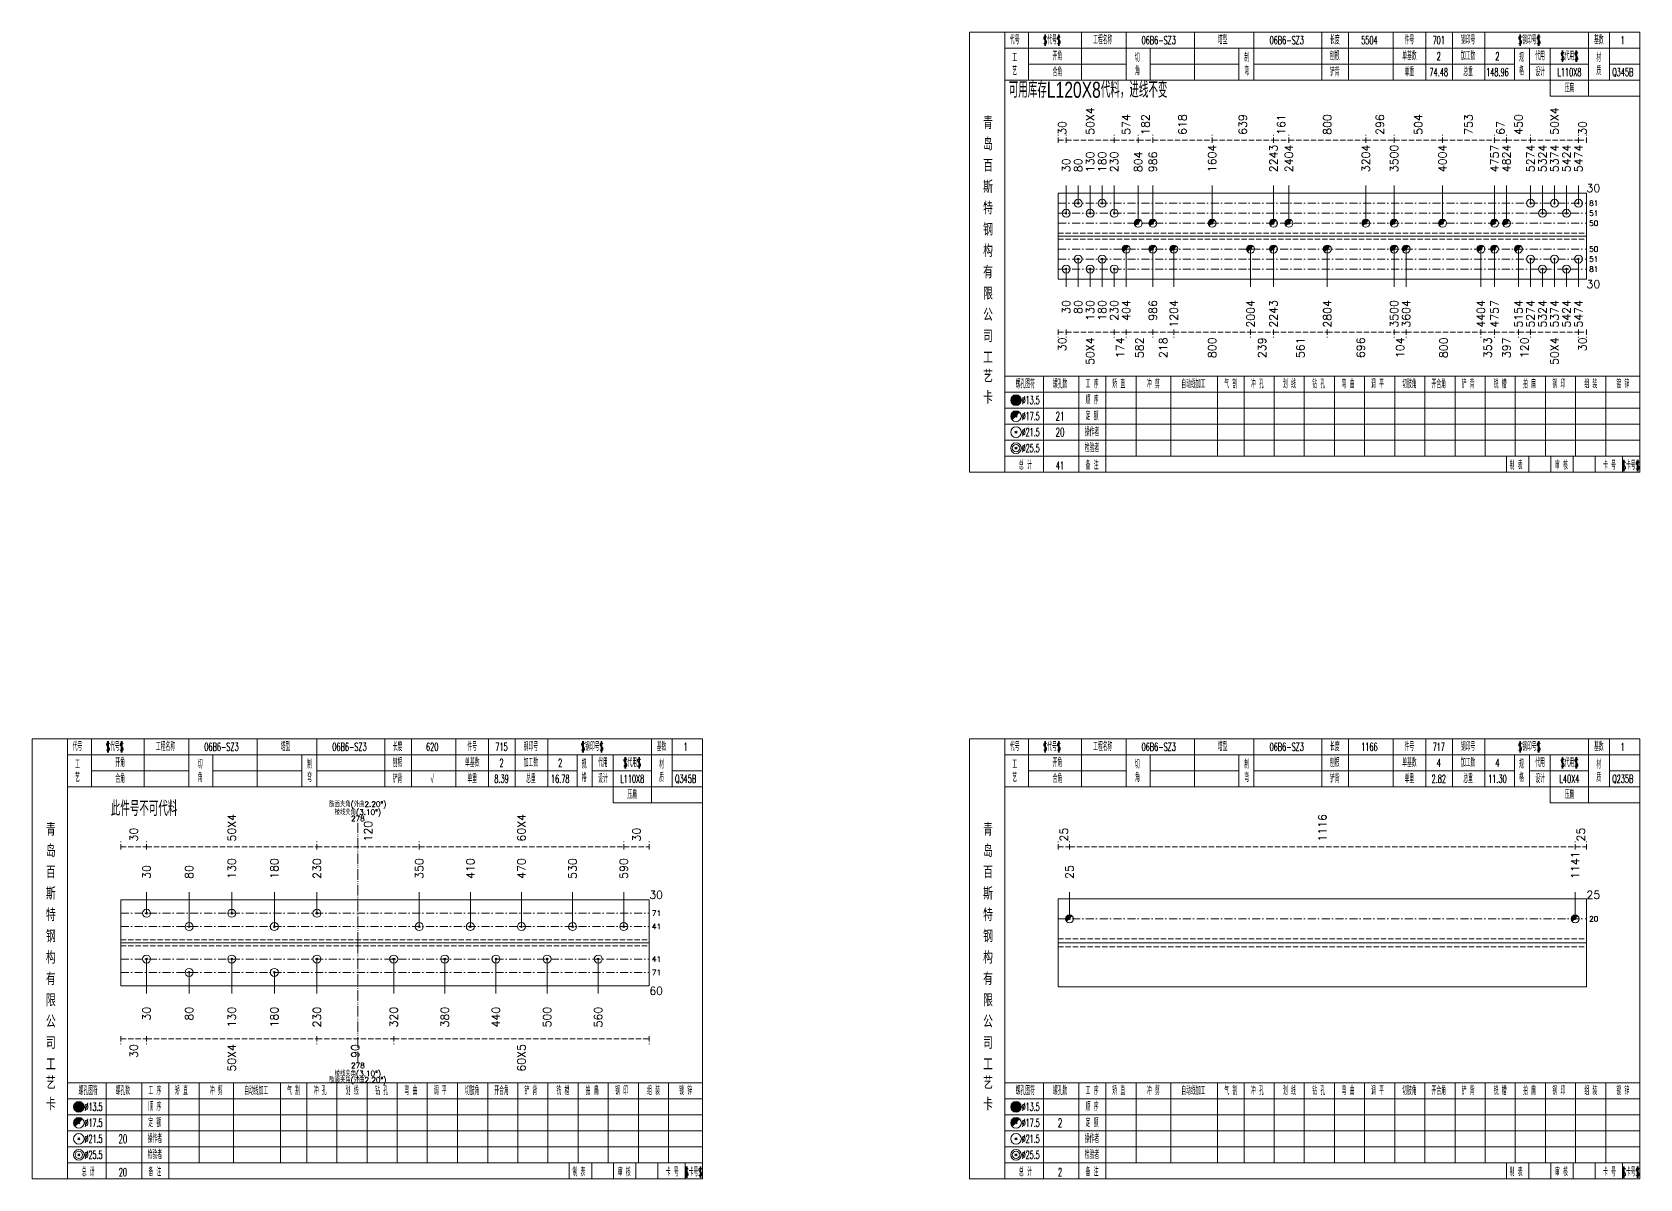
# Model space of a CAD drawing. Extents: x -533 to 8774, y 0 to 7979.
# Drawn here: x 0 to 603, y 2689 to 3119 of the extents above; entities that cross this region are included whole.
import ezdxf
from ezdxf.enums import TextEntityAlignment as Align

# ---------------------------------------------------------------- set-up
doc = ezdxf.new("R2010")
doc.units = 0
doc.header["$MEASUREMENT"] = 0
for name, pattern in [('一点画线', [5.2, 3, -1, 0.2, -1]), ('制弯线', [5.9, 4, -0.5, 0.2, -0.5, 0.2, -0.5]), ('虚线', [2.75, 2, -0.75])]:
    doc.linetypes.add(name, pattern=pattern)
doc.layers.get('0').update_dxf_attribs({"linetype": 'CONTINUOUS', "lineweight": 25})
for name, color, linetype, lineweight in [('1', 7, 'CONTINUOUS', 25), ('4', 7, 'CONTINUOUS', 25), ('5', 7, 'CONTINUOUS', 25)]:
    doc.layers.add(name, color=color, linetype=linetype, lineweight=lineweight)
doc.styles.get("Standard").update_dxf_attribs({"font": 'simplex.shx', "width": 0.7, "height": 3, "bigfont": 'gbhzfs.shx'})

# ---------------------------------------------------------------- blocks, each defined once
blk = doc.blocks.new('孔21.5')
at = {"layer": '5', "color": 7, "linetype": 'Continuous', "lineweight": 13}
for p, q in [((-0.2, -0.2), (0.2, 0.2)), ((0.2, -0.2), (-0.2, 0.2))]:
    blk.add_line(p, q, dxfattribs=at)
blk.add_circle((0, 0), 1, dxfattribs=at)
blk = doc.blocks.new('孔17.5')
at = {"layer": '5', "color": 7, "linetype": 'Continuous', "lineweight": 0}
for p, q in [((-0.2, -0.2), (0.2, 0.2)), ((-0.2, 0.2), (0.2, -0.2))]:
    blk.add_line(p, q, dxfattribs=at)
at = {"layer": '5', "color": 7, "linetype": 'Continuous', "lineweight": 13}
blk.add_circle((0, 0), 1, dxfattribs=at)
for radius in [0.9, 0.8, 0.7, 0.6, 0.5, 0.4, 0.3, 0.2, 0.1]:
    blk.add_arc((0, 0), radius, 45, 225, dxfattribs=at)

msp = doc.modelspace()

# ---------------------------------------------------------------- linework, layer by layer
at = {"color": 8, "linetype": '虚线', "lineweight": 9}
for p, q in [((384.7, 3077.56), (384.7, 3080.56)), ((387.7, 3077.56), (387.7, 3080.56)), ((387.7, 3077.56), (387.7, 3080.56)), ((405.7, 3077.56), (405.7, 3080.56)), ((405.7, 3077.56), (405.7, 3080.56)), ((414.7, 3077.56), (414.7, 3080.56)), ((414.7, 3077.56), (414.7, 3080.56)), ((420.19, 3077.56), (420.19, 3080.56)), ((420.19, 3077.56), (420.19, 3080.56)), ((442.43, 3077.56), (442.43, 3080.56)), ((442.43, 3077.56), (442.43, 3080.56)), ((465.43, 3077.56), (465.43, 3080.56)), ((465.43, 3077.56), (465.43, 3080.56)), ((471.22, 3077.56), (471.22, 3080.56)), ((471.22, 3077.56), (471.22, 3080.56)), ((500.02, 3077.56), (500.02, 3080.56)), ((500.02, 3077.56), (500.02, 3080.56)), ((510.67, 3077.56), (510.67, 3080.56)), ((510.67, 3077.56), (510.67, 3080.56)), ((528.81, 3077.56), (528.81, 3080.56)), ((528.81, 3077.56), (528.81, 3080.56)), ((548.3, 3077.56), (548.3, 3080.56)), ((548.3, 3077.56), (548.3, 3080.56)), ((552.8, 3077.56), (552.8, 3080.56)), ((552.8, 3077.56), (552.8, 3080.56)), ((561.8, 3077.56), (561.8, 3080.56)), ((561.8, 3077.56), (561.8, 3080.56)), ((579.8, 3077.56), (579.8, 3080.56)), ((579.8, 3077.56), (579.8, 3080.56)), ((582.8, 3077.56), (582.8, 3080.56)), ((384.7, 3078.56), (387.7, 3078.56)), ((387.7, 3078.56), (405.7, 3078.56)), ((405.7, 3078.56), (414.7, 3078.56)), ((414.7, 3078.56), (420.19, 3078.56)), ((420.19, 3078.56), (442.43, 3078.56)), ((442.43, 3078.56), (465.43, 3078.56)), ((465.43, 3078.56), (471.22, 3078.56)), ((471.22, 3078.56), (500.02, 3078.56)), ((500.02, 3078.56), (510.67, 3078.56)), ((510.67, 3078.56), (528.81, 3078.56)), ((528.81, 3078.56), (548.3, 3078.56)), ((548.3, 3078.56), (552.8, 3078.56)), ((552.8, 3078.56), (561.8, 3078.56)), ((561.8, 3078.56), (579.8, 3078.56)), ((579.8, 3078.56), (582.8, 3078.56)), ((384.7, 3007.56), (384.7, 3004.56)), ((384.7, 3006.56), (387.7, 3006.56)), ((387.7, 3007.56), (387.7, 3004.56)), ((387.7, 3007.56), (387.7, 3004.56)), ((387.7, 3006.56), (405.7, 3006.56)), ((405.7, 3007.56), (405.7, 3004.56)), ((405.7, 3007.56), (405.7, 3004.56)), ((405.7, 3006.56), (410.2, 3006.56)), ((410.2, 3007.56), (410.2, 3004.56)), ((410.2, 3007.56), (410.2, 3004.56)), ((410.2, 3006.56), (420.19, 3006.56)), ((420.19, 3007.56), (420.19, 3004.56)), ((420.19, 3007.56), (420.19, 3004.56)), ((420.19, 3006.56), (428.03, 3006.56)), ((428.03, 3007.56), (428.03, 3004.56)), ((428.03, 3007.56), (428.03, 3004.56)), ((428.03, 3006.56), (456.83, 3006.56)), ((456.83, 3007.56), (456.83, 3004.56)), ((456.83, 3007.56), (456.83, 3004.56)), ((456.83, 3006.56), (465.43, 3006.56)), ((465.43, 3007.56), (465.43, 3004.56)), ((465.43, 3007.56), (465.43, 3004.56)), ((465.43, 3006.56), (485.62, 3006.56)), ((485.62, 3007.56), (485.62, 3004.56)), ((485.62, 3007.56), (485.62, 3004.56)), ((485.62, 3006.56), (510.67, 3006.56)), ((510.67, 3007.56), (510.67, 3004.56)), ((510.67, 3007.56), (510.67, 3004.56)), ((510.67, 3006.56), (515.17, 3006.56)), ((515.17, 3007.56), (515.17, 3004.56)), ((515.17, 3007.56), (515.17, 3004.56)), ((515.17, 3006.56), (543.21, 3006.56)), ((543.21, 3007.56), (543.21, 3004.56)), ((543.21, 3007.56), (543.21, 3004.56)), ((543.21, 3006.56), (548.3, 3006.56)), ((548.3, 3007.56), (548.3, 3004.56)), ((548.3, 3007.56), (548.3, 3004.56)), ((548.3, 3006.56), (557.3, 3006.56)), ((557.3, 3007.56), (557.3, 3004.56)), ((557.3, 3007.56), (557.3, 3004.56)), ((557.3, 3006.56), (561.8, 3006.56)), ((561.8, 3007.56), (561.8, 3004.56)), ((561.8, 3007.56), (561.8, 3004.56)), ((561.8, 3006.56), (579.8, 3006.56)), ((579.8, 3007.56), (579.8, 3004.56)), ((579.8, 3007.56), (579.8, 3004.56)), ((579.8, 3006.56), (582.8, 3006.56)), ((582.8, 3007.56), (582.8, 3004.56)), ((33.3, 2812.56), (33.3, 2815.56)), ((42.89, 2812.56), (42.89, 2815.56)), ((42.89, 2812.56), (42.89, 2815.56)), ((106.79, 2812.56), (106.79, 2815.56)), ((106.79, 2812.56), (106.79, 2815.56)), ((145.13, 2812.56), (145.13, 2815.56)), ((145.13, 2812.56), (145.13, 2815.56)), ((221.81, 2812.56), (221.81, 2815.56)), ((221.81, 2812.56), (221.81, 2815.56)), ((231.4, 2812.56), (231.4, 2815.56)), ((384.7, 2812.56), (384.7, 2815.56)), ((388.95, 2812.56), (388.95, 2815.56)), ((388.95, 2812.56), (388.95, 2815.56)), ((578.55, 2812.56), (578.55, 2815.56)), ((578.55, 2812.56), (578.55, 2815.56)), ((582.8, 2812.56), (582.8, 2815.56)), ((33.3, 2813.56), (42.89, 2813.56)), ((42.89, 2813.56), (106.79, 2813.56)), ((106.79, 2813.56), (145.13, 2813.56)), ((145.13, 2813.56), (221.81, 2813.56)), ((221.81, 2813.56), (231.4, 2813.56)), ((384.7, 2813.56), (388.95, 2813.56)), ((388.95, 2813.56), (578.55, 2813.56)), ((578.55, 2813.56), (582.8, 2813.56)), ((33.3, 2742.56), (33.3, 2739.56)), ((33.3, 2741.56), (42.89, 2741.56)), ((42.89, 2742.56), (42.89, 2739.56)), ((42.89, 2742.56), (42.89, 2739.56)), ((42.89, 2741.56), (106.79, 2741.56)), ((106.79, 2742.56), (106.79, 2739.56)), ((106.79, 2742.56), (106.79, 2739.56)), ((106.79, 2741.56), (135.55, 2741.56)), ((135.55, 2742.56), (135.55, 2739.56)), ((135.55, 2742.56), (135.55, 2739.56)), ((135.55, 2741.56), (231.4, 2741.56)), ((231.4, 2742.56), (231.4, 2739.56))]:
    msp.add_line(p, q, dxfattribs=at)
at = {"color": 7, "linetype": 'Continuous', "lineweight": 18}
for p, q in [((384.7, 3058.65), (384.7, 3026.47)), ((384.7, 3058.65), (582.8, 3058.65)), ((582.8, 3058.65), (582.8, 3026.47)), ((384.7, 3042.56), (582.8, 3042.56)), ((33.3, 2793.65), (33.3, 2761.47)), ((33.3, 2793.65), (231.4, 2793.65)), ((231.4, 2793.65), (231.4, 2761.47)), ((384.7, 2794.06), (384.7, 2761.06)), ((384.7, 2794.06), (582.8, 2794.06)), ((582.8, 2794.06), (582.8, 2761.06)), ((33.3, 2777.56), (231.4, 2777.56)), ((384.7, 2777.56), (582.8, 2777.56))]:
    msp.add_line(p, q, dxfattribs=at)
at = {"color": 7, "linetype": 'Continuous', "lineweight": 13}
for p, q in [((387.7, 3051.15), (387.7, 3061.56)), ((392.2, 3054.9), (392.2, 3061.56)), ((396.7, 3051.15), (396.7, 3061.56)), ((401.2, 3054.9), (401.2, 3061.56)), ((405.7, 3051.15), (405.7, 3061.56)), ((414.7, 3047.4), (414.7, 3061.56)), ((420.19, 3047.4), (420.19, 3061.56)), ((442.43, 3047.4), (442.43, 3061.56)), ((465.43, 3047.4), (465.43, 3061.56)), ((471.22, 3047.4), (471.22, 3061.56)), ((500.02, 3047.4), (500.02, 3061.56)), ((510.67, 3047.4), (510.67, 3061.56)), ((528.81, 3047.4), (528.81, 3061.56)), ((548.3, 3047.4), (548.3, 3061.56)), ((552.8, 3047.4), (552.8, 3061.56)), ((561.8, 3054.9), (561.8, 3061.56)), ((566.3, 3051.15), (566.3, 3061.56)), ((570.8, 3054.9), (570.8, 3061.56)), ((575.3, 3051.15), (575.3, 3061.56)), ((579.8, 3054.9), (579.8, 3061.56)), ((392.2, 3033.97), (392.2, 3023.56)), ((401.2, 3033.97), (401.2, 3023.56)), ((410.2, 3037.72), (410.2, 3023.56)), ((420.19, 3037.72), (420.19, 3023.56)), ((428.03, 3037.72), (428.03, 3023.56)), ((456.83, 3037.72), (456.83, 3023.56)), ((465.43, 3037.72), (465.43, 3023.56)), ((485.62, 3037.72), (485.62, 3023.56)), ((510.67, 3037.72), (510.67, 3023.56)), ((515.17, 3037.72), (515.17, 3023.56)), ((543.21, 3037.72), (543.21, 3023.56)), ((548.3, 3037.72), (548.3, 3023.56)), ((557.3, 3037.72), (557.3, 3023.56)), ((561.8, 3033.97), (561.8, 3023.56)), ((570.8, 3033.97), (570.8, 3023.56)), ((579.8, 3033.97), (579.8, 3023.56)), ((387.7, 3030.22), (387.7, 3023.56)), ((396.7, 3030.22), (396.7, 3023.56)), ((405.7, 3030.22), (405.7, 3023.56)), ((566.3, 3030.22), (566.3, 3023.56)), ((575.3, 3030.22), (575.3, 3023.56)), ((42.89, 2788.65), (42.89, 2796.56)), ((58.86, 2783.65), (58.86, 2796.56)), ((74.84, 2788.65), (74.84, 2796.56)), ((90.81, 2783.65), (90.81, 2796.56)), ((106.79, 2788.65), (106.79, 2796.56)), ((145.13, 2783.65), (145.13, 2796.56)), ((164.3, 2783.65), (164.3, 2796.56)), ((183.47, 2783.65), (183.47, 2796.56)), ((202.64, 2783.65), (202.64, 2796.56)), ((221.81, 2783.65), (221.81, 2796.56)), ((388.95, 2786.56), (388.95, 2796.56)), ((578.55, 2786.56), (578.55, 2796.56)), ((42.89, 2771.47), (42.89, 2758.56)), ((74.84, 2771.47), (74.84, 2758.56)), ((106.79, 2771.47), (106.79, 2758.56)), ((135.55, 2771.47), (135.55, 2758.56)), ((154.72, 2771.47), (154.72, 2758.56)), ((173.89, 2771.47), (173.89, 2758.56)), ((193.06, 2771.47), (193.06, 2758.56)), ((212.23, 2771.47), (212.23, 2758.56)), ((58.86, 2766.47), (58.86, 2758.56)), ((90.81, 2766.47), (90.81, 2758.56))]:
    msp.add_line(p, q, dxfattribs=at)
at = {"color": 3, "linetype": '一点画线', "lineweight": 13}
for p, q in [((384.7, 3054.9), (582.8, 3054.9)), ((384.7, 3051.15), (582.8, 3051.15)), ((384.7, 3047.4), (582.8, 3047.4)), ((384.7, 3037.72), (582.8, 3037.72)), ((384.7, 3033.97), (582.8, 3033.97)), ((384.7, 3030.22), (582.8, 3030.22)), ((33.3, 2788.65), (231.4, 2788.65)), ((384.7, 2786.56), (582.8, 2786.56)), ((33.3, 2783.65), (231.4, 2783.65)), ((33.3, 2771.47), (231.4, 2771.47)), ((33.3, 2766.47), (231.4, 2766.47))]:
    msp.add_line(p, q, dxfattribs=at)
at = {"color": 1, "linetype": '虚线', "lineweight": 18}
for p, q in [((384.7, 3043.65), (582.8, 3043.65)), ((384.7, 3041.47), (582.8, 3041.47)), ((384.7, 2779.06), (582.8, 2779.06)), ((33.3, 2778.65), (231.4, 2778.65)), ((33.3, 2776.47), (231.4, 2776.47)), ((384.7, 2776.06), (582.8, 2776.06))]:
    msp.add_line(p, q, dxfattribs=at)
at = {"color": 190, "linetype": '制弯线', "lineweight": 13}
for q in [(122.13, 2822.56), (122.13, 2732.56)]:
    msp.add_line((122.13, 2777.56), q, dxfattribs=at)
at = {"layer": '1', "color": 7, "linetype": 'Continuous', "lineweight": 18}
for p, q in [((384.7, 3026.47), (582.8, 3026.47)), ((33.3, 2761.47), (231.4, 2761.47)), ((384.7, 2761.06), (582.8, 2761.06))]:
    msp.add_line(p, q, dxfattribs=at)
at = {"layer": '4', "color": 1, "linetype": 'Continuous', "lineweight": 18}
for p, q in [((364.7, 2954.06), (364.7, 3119.06)), ((373.6, 3101.06), (373.6, 3119.06)), ((393.4, 3101.06), (393.4, 3119.06)), ((410.2, 3101.06), (410.2, 3119.06)), ((435.8, 3101.06), (435.8, 3119.06)), ((458.1, 3101.06), (458.1, 3119.06)), ((483.6, 3101.06), (483.6, 3119.06)), ((493.6, 3101.06), (493.6, 3119.06)), ((510.3, 3101.06), (510.3, 3119.06)), ((522.5, 3101.06), (522.5, 3119.06)), ((532.5, 3101.06), (532.5, 3119.06)), ((544.7, 3101.06), (544.7, 3119.06)), ((583.6, 3095.06), (583.6, 3119.06)), ((591.4, 3101.06), (591.4, 3119.06)), ((364.7, 3113.06), (602.8, 3113.06)), ((419.2, 3101.06), (419.2, 3113.06)), ((452.5, 3101.06), (452.5, 3113.06)), ((555.8, 3101.06), (555.8, 3113.06)), ((561.4, 3101.06), (561.4, 3113.06)), ((569.2, 3095.06), (569.2, 3113.06)), ((373.6, 3107.06), (410.2, 3107.06)), ((419.2, 3107.06), (452.5, 3107.06)), ((458.1, 3107.06), (555.8, 3107.06)), ((561.4, 3107.06), (583.6, 3107.06)), ((591.4, 3107.06), (602.8, 3107.06)), ((364.7, 3101.06), (602.8, 3101.06)), ((569.2, 3095.06), (602.8, 3095.06)), ((364.7, 2990.06), (602.8, 2990.06)), ((379.2, 2954.06), (379.2, 2990.06)), ((392.5, 2954.06), (392.5, 2990.06)), ((402.6, 2954.06), (402.6, 2990.06)), ((414, 2960.06), (414, 2990.06)), ((426.9, 2960.06), (426.9, 2990.06)), ((444.5, 2960.06), (444.5, 2990.06)), ((454.4, 2960.06), (454.4, 2990.06)), ((465.7, 2960.06), (465.7, 2990.06)), ((477, 2960.06), (477, 2990.06)), ((488.3, 2960.06), (488.3, 2990.06)), ((499.5, 2960.06), (499.5, 2990.06)), ((510.9, 2960.06), (510.9, 2990.06)), ((522.2, 2960.06), (522.2, 2990.06)), ((533.5, 2960.06), (533.5, 2990.06)), ((544.8, 2960.06), (544.8, 2990.06)), ((556.1, 2960.06), (556.1, 2990.06)), ((567.4, 2960.06), (567.4, 2990.06)), ((578.7, 2960.06), (578.7, 2990.06)), ((590, 2960.06), (590, 2990.06)), ((364.7, 2984.06), (602.8, 2984.06)), ((364.7, 2978.06), (602.8, 2978.06)), ((364.7, 2972.06), (602.8, 2972.06)), ((364.7, 2966.06), (602.8, 2966.06)), ((364.7, 2960.06), (602.8, 2960.06)), ((552.8, 2954.06), (552.8, 2960.06)), ((561.2, 2954.06), (561.2, 2960.06)), ((569.4, 2954.06), (569.4, 2960.06)), ((577.8, 2954.06), (577.8, 2960.06)), ((586, 2954.06), (586, 2960.06)), ((596.3, 2954.06), (596.3, 2960.06)), ((13.3, 2689.06), (13.3, 2854.06)), ((22.2, 2836.06), (22.2, 2854.06)), ((42, 2836.06), (42, 2854.06)), ((58.8, 2836.06), (58.8, 2854.06)), ((84.4, 2836.06), (84.4, 2854.06)), ((106.7, 2836.06), (106.7, 2854.06)), ((132.2, 2836.06), (132.2, 2854.06)), ((142.2, 2836.06), (142.2, 2854.06)), ((158.9, 2836.06), (158.9, 2854.06)), ((171.1, 2836.06), (171.1, 2854.06)), ((181.1, 2836.06), (181.1, 2854.06)), ((193.3, 2836.06), (193.3, 2854.06)), ((232.2, 2830.06), (232.2, 2854.06)), ((240, 2836.06), (240, 2854.06)), ((364.7, 2689.06), (364.7, 2854.06)), ((373.6, 2836.06), (373.6, 2854.06)), ((393.4, 2836.06), (393.4, 2854.06)), ((410.2, 2836.06), (410.2, 2854.06)), ((435.8, 2836.06), (435.8, 2854.06)), ((458.1, 2836.06), (458.1, 2854.06)), ((483.6, 2836.06), (483.6, 2854.06)), ((493.6, 2836.06), (493.6, 2854.06)), ((510.3, 2836.06), (510.3, 2854.06)), ((522.5, 2836.06), (522.5, 2854.06)), ((532.5, 2836.06), (532.5, 2854.06)), ((544.7, 2836.06), (544.7, 2854.06)), ((583.6, 2830.06), (583.6, 2854.06)), ((591.4, 2836.06), (591.4, 2854.06)), ((13.3, 2848.06), (251.4, 2848.06)), ((67.8, 2836.06), (67.8, 2848.06)), ((101.1, 2836.06), (101.1, 2848.06)), ((204.4, 2836.06), (204.4, 2848.06)), ((210, 2836.06), (210, 2848.06)), ((217.8, 2830.06), (217.8, 2848.06)), ((364.7, 2848.06), (602.8, 2848.06)), ((419.2, 2836.06), (419.2, 2848.06)), ((452.5, 2836.06), (452.5, 2848.06)), ((555.8, 2836.06), (555.8, 2848.06)), ((561.4, 2836.06), (561.4, 2848.06)), ((569.2, 2830.06), (569.2, 2848.06)), ((22.2, 2842.06), (58.8, 2842.06)), ((67.8, 2842.06), (101.1, 2842.06)), ((106.7, 2842.06), (204.4, 2842.06)), ((210, 2842.06), (232.2, 2842.06)), ((240, 2842.06), (251.4, 2842.06)), ((373.6, 2842.06), (410.2, 2842.06)), ((419.2, 2842.06), (452.5, 2842.06)), ((458.1, 2842.06), (555.8, 2842.06)), ((561.4, 2842.06), (583.6, 2842.06)), ((591.4, 2842.06), (602.8, 2842.06)), ((13.3, 2836.06), (251.4, 2836.06)), ((364.7, 2836.06), (602.8, 2836.06)), ((217.8, 2830.06), (251.4, 2830.06)), ((569.2, 2830.06), (602.8, 2830.06)), ((13.3, 2725.06), (251.4, 2725.06)), ((27.8, 2689.06), (27.8, 2725.06)), ((41.1, 2689.06), (41.1, 2725.06)), ((51.2, 2689.06), (51.2, 2725.06)), ((62.6, 2695.06), (62.6, 2725.06)), ((75.5, 2695.06), (75.5, 2725.06)), ((93.1, 2695.06), (93.1, 2725.06)), ((103, 2695.06), (103, 2725.06)), ((114.3, 2695.06), (114.3, 2725.06)), ((125.6, 2695.06), (125.6, 2725.06)), ((136.9, 2695.06), (136.9, 2725.06)), ((148.1, 2695.06), (148.1, 2725.06)), ((159.5, 2695.06), (159.5, 2725.06)), ((170.8, 2695.06), (170.8, 2725.06)), ((182.1, 2695.06), (182.1, 2725.06)), ((193.4, 2695.06), (193.4, 2725.06)), ((204.7, 2695.06), (204.7, 2725.06)), ((216, 2695.06), (216, 2725.06)), ((227.3, 2695.06), (227.3, 2725.06)), ((238.6, 2695.06), (238.6, 2725.06)), ((364.7, 2725.06), (602.8, 2725.06)), ((379.2, 2689.06), (379.2, 2725.06)), ((392.5, 2689.06), (392.5, 2725.06)), ((402.6, 2689.06), (402.6, 2725.06)), ((414, 2695.06), (414, 2725.06)), ((426.9, 2695.06), (426.9, 2725.06)), ((444.5, 2695.06), (444.5, 2725.06)), ((454.4, 2695.06), (454.4, 2725.06)), ((465.7, 2695.06), (465.7, 2725.06)), ((477, 2695.06), (477, 2725.06)), ((488.3, 2695.06), (488.3, 2725.06)), ((499.5, 2695.06), (499.5, 2725.06)), ((510.9, 2695.06), (510.9, 2725.06)), ((522.2, 2695.06), (522.2, 2725.06)), ((533.5, 2695.06), (533.5, 2725.06)), ((544.8, 2695.06), (544.8, 2725.06)), ((556.1, 2695.06), (556.1, 2725.06)), ((567.4, 2695.06), (567.4, 2725.06)), ((578.7, 2695.06), (578.7, 2725.06)), ((590, 2695.06), (590, 2725.06)), ((13.3, 2719.06), (251.4, 2719.06)), ((364.7, 2719.06), (602.8, 2719.06)), ((13.3, 2713.06), (251.4, 2713.06)), ((364.7, 2713.06), (602.8, 2713.06)), ((13.3, 2707.06), (251.4, 2707.06)), ((364.7, 2707.06), (602.8, 2707.06)), ((13.3, 2701.06), (251.4, 2701.06)), ((364.7, 2701.06), (602.8, 2701.06)), ((13.3, 2695.06), (251.4, 2695.06)), ((201.4, 2689.06), (201.4, 2695.06)), ((209.8, 2689.06), (209.8, 2695.06)), ((218, 2689.06), (218, 2695.06)), ((226.4, 2689.06), (226.4, 2695.06)), ((234.6, 2689.06), (234.6, 2695.06)), ((244.9, 2689.06), (244.9, 2695.06)), ((364.7, 2695.06), (602.8, 2695.06)), ((552.8, 2689.06), (552.8, 2695.06)), ((561.2, 2689.06), (561.2, 2695.06)), ((569.4, 2689.06), (569.4, 2695.06)), ((577.8, 2689.06), (577.8, 2695.06)), ((586, 2689.06), (586, 2695.06)), ((596.3, 2689.06), (596.3, 2695.06))]:
    msp.add_line(p, q, dxfattribs=at)
at = {"layer": '4', "color": 7, "linetype": 'Continuous', "lineweight": 13}
for p, q in [((368.7, 2980.86), (369.1, 2981.26)), ((369.1, 2980.86), (368.7, 2981.26)), ((368.5, 2968.66), (369.3, 2969.46)), ((369.3, 2968.66), (368.5, 2969.46)), ((368.5, 2962.66), (369.3, 2963.46)), ((369.3, 2962.66), (368.5, 2963.46)), ((17.3, 2715.86), (17.7, 2716.26)), ((17.7, 2715.86), (17.3, 2716.26)), ((368.7, 2715.86), (369.1, 2716.26)), ((369.1, 2715.86), (368.7, 2716.26)), ((17.1, 2703.66), (17.9, 2704.46)), ((17.9, 2703.66), (17.1, 2704.46)), ((368.5, 2703.66), (369.3, 2704.46)), ((369.3, 2703.66), (368.5, 2704.46)), ((17.1, 2697.66), (17.9, 2698.46)), ((17.9, 2697.66), (17.1, 2698.46)), ((368.5, 2697.66), (369.3, 2698.46)), ((369.3, 2697.66), (368.5, 2698.46))]:
    msp.add_line(p, q, dxfattribs=at)
at = {"layer": '4', "color": 7, "linetype": 'Continuous', "lineweight": 0}
for p, q in [((368.5, 2974.66), (369.3, 2975.46)), ((368.5, 2975.46), (369.3, 2974.66)), ((17.1, 2709.66), (17.9, 2710.46)), ((17.1, 2710.46), (17.9, 2709.66)), ((368.5, 2709.66), (369.3, 2710.46)), ((368.5, 2710.46), (369.3, 2709.66))]:
    msp.add_line(p, q, dxfattribs=at)
at = {"layer": '4', "color": 4, "linetype": 'Continuous', "lineweight": 18}
msp.add_lwpolyline([(351.4, 3119.06), (351.4, 2954.06), (602.8, 2954.06), (602.8, 3119.06)], close=True, dxfattribs=at)
at = {"layer": '4', "color": 1, "linetype": 'Continuous', "lineweight": 18}
for points in [[(0, 2854.06), (0, 2689.06), (251.4, 2689.06), (251.4, 2854.06)], [(351.4, 2854.06), (351.4, 2689.06), (602.8, 2689.06), (602.8, 2854.06)]]:
    msp.add_lwpolyline(points, close=True, dxfattribs=at)
at = {"layer": '4', "color": 7, "linetype": 'Continuous', "lineweight": 13}
for centre, radius in [((368.9, 2981.06), 2), ((368.9, 2981.06), 1.8), ((368.9, 2981.06), 1.6), ((368.9, 2981.06), 1.4), ((368.9, 2981.06), 1.2), ((368.9, 2981.06), 1), ((368.9, 2981.06), 0.8), ((368.9, 2981.06), 0.6), ((368.9, 2981.06), 0.4), ((368.9, 2981.06), 0.2), ((368.9, 2975.06), 2), ((368.9, 2969.06), 2), ((368.9, 2963.06), 2), ((368.9, 2963.06), 1.4), ((17.5, 2716.06), 2), ((17.5, 2716.06), 1.8), ((17.5, 2716.06), 1.6), ((17.5, 2716.06), 1.4), ((17.5, 2716.06), 1.2), ((17.5, 2716.06), 1), ((17.5, 2716.06), 0.8), ((17.5, 2716.06), 0.6), ((17.5, 2716.06), 0.4), ((17.5, 2716.06), 0.2), ((368.9, 2716.06), 2), ((368.9, 2716.06), 1.8), ((368.9, 2716.06), 1.6), ((368.9, 2716.06), 1.4), ((368.9, 2716.06), 1.2), ((368.9, 2716.06), 1), ((368.9, 2716.06), 0.8), ((368.9, 2716.06), 0.6), ((368.9, 2716.06), 0.4), ((368.9, 2716.06), 0.2), ((17.5, 2710.06), 2), ((368.9, 2710.06), 2), ((17.5, 2704.06), 2), ((368.9, 2704.06), 2), ((17.5, 2698.06), 2), ((17.5, 2698.06), 1.4), ((368.9, 2698.06), 2), ((368.9, 2698.06), 1.4)]:
    msp.add_circle(centre, radius, dxfattribs=at)
for centre, radius in [((368.9, 2975.06), 1.8), ((368.9, 2975.06), 1.6), ((368.9, 2975.06), 1.4), ((368.9, 2975.06), 1.2), ((368.9, 2975.06), 1), ((368.9, 2975.06), 0.8), ((368.9, 2975.06), 0.6), ((368.9, 2975.06), 0.4), ((368.9, 2975.06), 0.2), ((17.5, 2710.06), 1.8), ((17.5, 2710.06), 1.6), ((17.5, 2710.06), 1.4), ((17.5, 2710.06), 1.2), ((17.5, 2710.06), 1), ((17.5, 2710.06), 0.8), ((17.5, 2710.06), 0.6), ((17.5, 2710.06), 0.4), ((17.5, 2710.06), 0.2), ((368.9, 2710.06), 1.8), ((368.9, 2710.06), 1.6), ((368.9, 2710.06), 1.4), ((368.9, 2710.06), 1.2), ((368.9, 2710.06), 1), ((368.9, 2710.06), 0.8), ((368.9, 2710.06), 0.6), ((368.9, 2710.06), 0.4), ((368.9, 2710.06), 0.2)]:
    msp.add_arc(centre, radius, 45, 225, dxfattribs=at)

# ---------------------------------------------------------------- block references
at = {"color": 7, "linetype": 'Continuous', "lineweight": 13, "xscale": 1.5, "yscale": 1.5, "zscale": 1.5}
for name, p in [('孔21.5', (392.2, 3054.9)), ('孔21.5', (401.2, 3054.9)), ('孔21.5', (561.8, 3054.9)), ('孔21.5', (570.8, 3054.9)), ('孔21.5', (579.8, 3054.9)), ('孔21.5', (387.7, 3051.15)), ('孔21.5', (396.7, 3051.15)), ('孔21.5', (405.7, 3051.15)), ('孔21.5', (566.3, 3051.15)), ('孔21.5', (575.3, 3051.15)), ('孔17.5', (414.7, 3047.4)), ('孔17.5', (420.19, 3047.4)), ('孔17.5', (442.43, 3047.4)), ('孔17.5', (465.43, 3047.4)), ('孔17.5', (471.22, 3047.4)), ('孔17.5', (500.02, 3047.4)), ('孔17.5', (510.67, 3047.4)), ('孔17.5', (528.81, 3047.4)), ('孔17.5', (548.3, 3047.4)), ('孔17.5', (552.8, 3047.4)), ('孔21.5', (42.89, 2788.65)), ('孔21.5', (58.86, 2783.65)), ('孔21.5', (74.84, 2788.65)), ('孔21.5', (90.81, 2783.65)), ('孔21.5', (106.79, 2788.65)), ('孔21.5', (145.13, 2783.65)), ('孔21.5', (164.3, 2783.65)), ('孔21.5', (183.47, 2783.65)), ('孔21.5', (202.64, 2783.65)), ('孔21.5', (221.81, 2783.65)), ('孔17.5', (388.95, 2786.56)), ('孔17.5', (578.55, 2786.56))]:
    msp.add_blockref(name, p, dxfattribs=at)
at = {"layer": '1', "color": 7, "linetype": 'Continuous', "lineweight": 13, "xscale": 1.5, "yscale": 1.5, "zscale": 1.5}
for name, p in [('孔17.5', (410.2, 3037.72)), ('孔17.5', (420.19, 3037.72)), ('孔17.5', (428.03, 3037.72)), ('孔17.5', (456.83, 3037.72)), ('孔17.5', (465.43, 3037.72)), ('孔17.5', (485.62, 3037.72)), ('孔17.5', (510.67, 3037.72)), ('孔17.5', (515.17, 3037.72)), ('孔17.5', (543.21, 3037.72)), ('孔17.5', (548.3, 3037.72)), ('孔17.5', (557.3, 3037.72)), ('孔21.5', (392.2, 3033.97)), ('孔21.5', (401.2, 3033.97)), ('孔21.5', (561.8, 3033.97)), ('孔21.5', (570.8, 3033.97)), ('孔21.5', (579.8, 3033.97)), ('孔21.5', (387.7, 3030.22)), ('孔21.5', (396.7, 3030.22)), ('孔21.5', (405.7, 3030.22)), ('孔21.5', (566.3, 3030.22)), ('孔21.5', (575.3, 3030.22)), ('孔21.5', (42.89, 2771.47)), ('孔21.5', (74.84, 2771.47)), ('孔21.5', (106.79, 2771.47)), ('孔21.5', (135.55, 2771.47)), ('孔21.5', (154.72, 2771.47)), ('孔21.5', (173.89, 2771.47)), ('孔21.5', (193.06, 2771.47)), ('孔21.5', (212.23, 2771.47)), ('孔21.5', (58.86, 2766.47)), ('孔21.5', (90.81, 2766.47))]:
    msp.add_blockref(name, p, dxfattribs=at)

# ---------------------------------------------------------------- texts
at = {"color": 8, "linetype": 'Continuous', "lineweight": 9}
for s, p in [('50X4', (396.7, 3080.56)), ('574', (410.2, 3080.56)), ('182', (417.44, 3080.56)), ('618', (431.31, 3080.56)), ('639', (453.93, 3080.56)), ('161', (468.33, 3080.56)), ('800', (485.62, 3080.56)), ('296', (505.35, 3080.56)), ('504', (519.74, 3080.56)), ('753', (538.56, 3080.56)), ('450', (557.3, 3080.56)), ('50X4', (570.8, 3080.56)), ('30', (386.2, 3080.56)), ('67', (550.55, 3080.56)), ('30', (581.3, 3080.56)), ('50X4', (74.84, 2815.56)), ('120', (125.96, 2815.56)), ('60X4', (183.47, 2815.56)), ('1116', (483.75, 2815.56)), ('30', (38.09, 2815.56)), ('30', (226.61, 2815.56)), ('25', (386.82, 2815.56)), ('25', (580.68, 2815.56))]:
    msp.add_text(s, height=3, rotation=90, dxfattribs=at).set_placement(p, align=Align.MIDDLE_LEFT)
at = {"color": 7, "linetype": 'Continuous', "lineweight": 13}
for s, p in [('1604', (442.43, 3066.56)), ('2243', (465.43, 3066.56)), ('2404', (471.22, 3066.56)), ('3204', (500.02, 3066.56)), ('3500', (510.67, 3066.56)), ('4004', (528.81, 3066.56)), ('4757', (548.3, 3066.56)), ('4824', (552.8, 3066.56)), ('5274', (561.8, 3066.56)), ('5324', (566.3, 3066.56)), ('5374', (570.8, 3066.56)), ('5424', (575.3, 3066.56)), ('5474', (579.8, 3066.56)), ('30', (387.7, 3066.56)), ('80', (392.2, 3066.56)), ('130', (396.7, 3066.56)), ('180', (401.2, 3066.56)), ('230', (405.7, 3066.56)), ('804', (414.7, 3066.56)), ('986', (420.19, 3066.56)), ('1141', (578.55, 2801.56)), ('30', (42.89, 2801.56)), ('80', (58.86, 2801.56)), ('130', (74.84, 2801.56)), ('180', (90.81, 2801.56)), ('230', (106.79, 2801.56)), ('350', (145.13, 2801.56)), ('410', (164.3, 2801.56)), ('470', (183.47, 2801.56)), ('530', (202.64, 2801.56)), ('590', (221.81, 2801.56)), ('25', (388.95, 2801.56))]:
    msp.add_text(s, height=3, rotation=90, dxfattribs=at).set_placement(p, align=Align.MIDDLE_LEFT)
for s, height, p in [('30', 3, (582.8, 3060.56)), ('81', 2, (583.8, 3054.9)), ('51', 2, (583.8, 3051.15)), ('50', 2, (583.8, 3047.4)), ('50', 2, (583.8, 3037.72)), ('51', 2, (583.8, 3033.97)), ('81', 2, (583.8, 3030.22)), ('30', 3, (231.4, 2795.56)), ('25', 3, (582.8, 2795.56)), ('71', 2, (232.4, 2788.65)), ('20', 2, (583.8, 2786.56)), ('41', 2, (232.4, 2783.65)), ('41', 2, (232.4, 2771.47)), ('71', 2, (232.4, 2766.47))]:
    msp.add_text(s, height=height, dxfattribs=at).set_placement(p, align=Align.MIDDLE_LEFT)
at = {"color": 8, "linetype": 'Continuous', "lineweight": 9}
for s, p in [('30', (386.2, 3004.56)), ('50X4', (396.7, 3004.56)), ('174', (407.95, 3004.56)), ('582', (415.19, 3004.56)), ('218', (424.11, 3004.56)), ('800', (442.43, 3004.56)), ('239', (461.13, 3004.56)), ('561', (475.53, 3004.56)), ('696', (498.15, 3004.56)), ('104', (512.92, 3004.56)), ('800', (529.19, 3004.56)), ('353', (545.75, 3004.56)), ('397', (552.8, 3004.56)), ('120', (559.55, 3004.56)), ('50X4', (570.8, 3004.56)), ('30', (581.3, 3004.56)), ('30', (38.09, 2739.56)), ('50X4', (74.84, 2739.56)), ('90', (121.17, 2739.56)), ('60X5', (183.47, 2739.56))]:
    msp.add_text(s, height=3, rotation=90, dxfattribs=at).set_placement(p, align=Align.MIDDLE_RIGHT)
at = {"color": 7, "linetype": 'Continuous', "lineweight": 13}
for s, p in [('肢面夹角(外曲2.20%%d)', (122.13, 2830.56)), ('278', (122.13, 2732.56))]:
    msp.add_text(s, height=2, dxfattribs=at).set_placement(p, align=Align.TOP_CENTER)
for p in [(122.13, 2826.56), (122.13, 2728.56)]:
    msp.add_text('棱线夹角(3.10%%d)', height=2, dxfattribs=at).set_placement(p, align=Align.MIDDLE_CENTER)
for s, p in [('278', (122.13, 2822.56)), ('肢面夹角(外曲2.20%%d)', (122.13, 2724.56))]:
    msp.add_text(s, height=2, dxfattribs=at).set_placement(p, align=Align.BOTTOM_CENTER)
at = {"color": 0, "linetype": 'Continuous', "attachment_point": 1}
for s, insert, char_height, width in [('可用库存{\\fArial|b0|i0|c0|p32;L120X8}代料，进线不变', (366.18, 3100.46), 6, 126.2495), ('此件号不可代料', (29.46, 2830.8), 5.668, 119.257)]:
    msp.add_mtext(s, dxfattribs=dict(at, insert=insert, char_height=char_height, width=width))
at = {"layer": '1', "color": 7, "linetype": 'Continuous', "lineweight": 13}
for s, p in [('30', (582.8, 3024.56)), ('60', (231.4, 2759.56))]:
    msp.add_text(s, height=3, dxfattribs=at).set_placement(p, align=Align.MIDDLE_LEFT)
for s, p in [('30', (387.7, 3018.56)), ('80', (392.2, 3018.56)), ('130', (396.7, 3018.56)), ('180', (401.2, 3018.56)), ('230', (405.7, 3018.56)), ('404', (410.2, 3018.56)), ('986', (420.19, 3018.56)), ('1204', (428.03, 3018.56)), ('2004', (456.83, 3018.56)), ('2243', (465.43, 3018.56)), ('2804', (485.62, 3018.56)), ('3500', (510.67, 3018.56)), ('3604', (515.17, 3018.56)), ('4404', (543.21, 3018.56)), ('4757', (548.3, 3018.56)), ('5154', (557.3, 3018.56)), ('5274', (561.8, 3018.56)), ('5324', (566.3, 3018.56)), ('5374', (570.8, 3018.56)), ('5424', (575.3, 3018.56)), ('5474', (579.8, 3018.56)), ('30', (42.89, 2753.56)), ('80', (58.86, 2753.56)), ('130', (74.84, 2753.56)), ('180', (90.81, 2753.56)), ('230', (106.79, 2753.56)), ('320', (135.55, 2753.56)), ('380', (154.72, 2753.56)), ('440', (173.89, 2753.56)), ('500', (193.06, 2753.56)), ('560', (212.23, 2753.56))]:
    msp.add_text(s, height=3, rotation=90, dxfattribs=at).set_placement(p, align=Align.MIDDLE_RIGHT)
at = {"layer": '4', "color": 1, "linetype": 'Continuous', "lineweight": 13}
for s, height, width, p in [('代号', 3, 0.6, (368.4, 3116.06)), ('$代号$', 3, 0.6, (382.4, 3116.06)), ('工程名称', 3, 0.6, (401.4, 3116.06)), ('06B6-SZ3', 3, 0.6, (422.4, 3116.06)), ('塔型', 3, 0.6, (446.4, 3116.06)), ('06B6-SZ3', 3, 0.6, (470.4, 3116.06)), ('长度', 3, 0.6, (488.4, 3116.06)), ('5504', 3, 0.6, (501.4, 3116.06)), ('件号', 3, 0.6, (516.4, 3116.06)), ('701', 3, 0.6, (527.4, 3116.06)), ('钢印号', 3, 0.6, (538.4, 3116.06)), ('$钢印号$', 3, 0.6, (561.4, 3116.06)), ('基数', 3, 0.6, (587.4, 3116.06)), ('1', 3, 0.6, (596.4, 3116.06)), ('工', 3, 0.6, (368.4, 3109.46)), ('开角', 3, 0.6, (384.4, 3110.06)), ('切', 3, 0.6, (414.4, 3109.46)), ('制', 3, 0.6, (455.4, 3109.46)), ('刨根', 3, 0.6, (488.4, 3110.06)), ('单基数', 3, 0.6, (516.4, 3110.06)), ('2', 3, 0.6, (527.4, 3110.06)), ('加工数', 3, 0.6, (538.4, 3110.06)), ('2', 3, 0.6, (549.4, 3110.06)), ('规', 3, 0.6, (558.4, 3109.46)), ('代用', 3, 0.6, (565.4, 3110.06)), ('$代用$', 3, 0.6, (576.4, 3110.06)), ('材', 3, 0.6, (587.4, 3109.46)), ('艺', 3, 0.6, (368.4, 3104.46)), ('合角', 3, 0.6, (384.4, 3104.06)), ('角', 3, 0.6, (414.4, 3104.46)), ('弯', 3, 0.6, (455.4, 3104.46)), ('铲背', 3, 0.6, (488.4, 3104.06)), ('单重', 3, 0.6, (516.4, 3104.06)), ('74.48', 3, 0.6, (527.4, 3104.06)), ('总重', 3, 0.6, (538.4, 3104.06)), ('148.96', 3, 0.6, (549.4, 3104.06)), ('格', 3, 0.6, (558.4, 3104.46)), ('设计', 3, 0.6, (565.4, 3104.06)), ('L110X8', 3, 0.6, (576.4, 3104.06)), ('质', 3, 0.6, (587.4, 3104.46)), ('Q345B', 3, 0.6, (596.4, 3104.06)), ('压扁', 3, 0.6, (576.4, 3098.06)), ('青', 4.6, 0.8, (358.4, 3085.06)), ('岛', 4.6, 0.8, (358.4, 3077.06)), ('百', 4.6, 0.8, (358.4, 3069.06)), ('斯', 4.6, 0.8, (358.4, 3061.06)), ('特', 4.6, 0.8, (358.4, 3053.06)), ('钢', 4.6, 0.8, (358.4, 3045.06)), ('构', 4.6, 0.8, (358.4, 3037.06)), ('有', 4.6, 0.8, (358.4, 3029.06)), ('限', 4.6, 0.8, (358.4, 3021.06)), ('公', 4.6, 0.8, (358.4, 3013.06)), ('司', 4.6, 0.8, (358.4, 3005.06)), ('工', 4.6, 0.8, (358.4, 2997.06)), ('艺', 4.6, 0.8, (358.4, 2990.06)), ('卡', 4.6, 0.8, (358.4, 2982.06)), ('螺孔图符', 3, 0.6, (372.4, 2987.06)), ('螺孔数', 3, 0.6, (385.4, 2987.06)), ('工 序', 3, 0.6, (397.4, 2987.06)), ('矫 直', 3, 0.6, (407.4, 2987.06)), ('冲 剪', 3, 0.6, (420.4, 2987.06)), ('自动线加工', 3, 0.6, (435.4, 2987.06)), ('气 割', 3, 0.6, (449.4, 2987.06)), ('冲 孔', 3, 0.6, (459.4, 2987.06)), ('划 线', 3, 0.6, (471.4, 2987.06)), ('钻 孔', 3, 0.6, (482.4, 2987.06)), ('弯 曲', 3, 0.6, (493.4, 2987.06)), ('调 平', 3, 0.6, (504.4, 2987.06)), ('切肢角', 3, 0.6, (516.4, 2987.06)), ('开合角', 3, 0.6, (527.4, 2987.06)), ('铲 背', 3, 0.6, (538.4, 2987.06)), ('铣 槽', 3, 0.6, (550.4, 2987.06)), ('拍 扁', 3, 0.6, (561.4, 2987.06)), ('钢 印', 3, 0.6, (572.4, 2987.06)), ('组 装', 3, 0.6, (584.4, 2987.06)), ('镀 锌', 3, 0.6, (596.4, 2987.06)), ('%%C13.5', 3, 0.5, (374.4, 2981.06)), ('顺 序', 3, 0.6, (397.4, 2981.06)), ('%%C17.5', 3, 0.5, (374.4, 2975.06)), ('21', 3.2, 0.6, (385.4, 2975.06)), ('定 额', 3, 0.6, (397.4, 2975.06)), ('%%C21.5', 3, 0.5, (374.4, 2969.06)), ('20', 3.2, 0.6, (385.4, 2969.06)), ('操作者', 3, 0.6, (397.4, 2969.06)), ('%%C25.5', 3, 0.5, (374.4, 2963.06)), ('检验者', 3, 0.6, (397.4, 2963.06)), ('总 计', 3, 0.6, (372.4, 2956.56)), ('41', 3, 0.6, (385.4, 2956.56)), ('备 注', 3, 0.6, (397.4, 2956.56)), ('制 表', 3, 0.6, (556.4, 2956.56)), ('审 核', 3, 0.6, (573.4, 2956.56)), ('卡 号', 3, 0.6, (591.4, 2956.56)), ('$卡号$', 3, 0.6, (599.4, 2956.56)), ('代号', 3, 0.6, (17, 2851.06)), ('$代号$', 3, 0.6, (31, 2851.06)), ('工程名称', 3, 0.6, (50, 2851.06)), ('06B6-SZ3', 3, 0.6, (71, 2851.06)), ('塔型', 3, 0.6, (95, 2851.06)), ('06B6-SZ3', 3, 0.6, (119, 2851.06)), ('长度', 3, 0.6, (137, 2851.06)), ('620', 3, 0.6, (150, 2851.06)), ('件号', 3, 0.6, (165, 2851.06)), ('715', 3, 0.6, (176, 2851.06)), ('钢印号', 3, 0.6, (187, 2851.06)), ('$钢印号$', 3, 0.6, (210, 2851.06)), ('基数', 3, 0.6, (236, 2851.06)), ('1', 3, 0.6, (245, 2851.06)), ('代号', 3, 0.6, (368.4, 2851.06)), ('$代号$', 3, 0.6, (382.4, 2851.06)), ('工程名称', 3, 0.6, (401.4, 2851.06)), ('06B6-SZ3', 3, 0.6, (422.4, 2851.06)), ('塔型', 3, 0.6, (446.4, 2851.06)), ('06B6-SZ3', 3, 0.6, (470.4, 2851.06)), ('长度', 3, 0.6, (488.4, 2851.06)), ('1166', 3, 0.6, (501.4, 2851.06)), ('件号', 3, 0.6, (516.4, 2851.06)), ('717', 3, 0.6, (527.4, 2851.06)), ('钢印号', 3, 0.6, (538.4, 2851.06)), ('$钢印号$', 3, 0.6, (561.4, 2851.06)), ('基数', 3, 0.6, (587.4, 2851.06)), ('1', 3, 0.6, (596.4, 2851.06)), ('工', 3, 0.6, (17, 2844.46)), ('开角', 3, 0.6, (33, 2845.06)), ('切', 3, 0.6, (63, 2844.46)), ('制', 3, 0.6, (104, 2844.46)), ('刨根', 3, 0.6, (137, 2845.06)), ('单基数', 3, 0.6, (165, 2845.06)), ('2', 3, 0.6, (176, 2845.06)), ('加工数', 3, 0.6, (187, 2845.06)), ('2', 3, 0.6, (198, 2845.06)), ('规', 3, 0.6, (207, 2844.46)), ('代用', 3, 0.6, (214, 2845.06)), ('$代用$', 3, 0.6, (225, 2845.06)), ('材', 3, 0.6, (236, 2844.46)), ('工', 3, 0.6, (368.4, 2844.46)), ('开角', 3, 0.6, (384.4, 2845.06)), ('切', 3, 0.6, (414.4, 2844.46)), ('制', 3, 0.6, (455.4, 2844.46)), ('刨根', 3, 0.6, (488.4, 2845.06)), ('单基数', 3, 0.6, (516.4, 2845.06)), ('4', 3, 0.6, (527.4, 2845.06)), ('加工数', 3, 0.6, (538.4, 2845.06)), ('4', 3, 0.6, (549.4, 2845.06)), ('规', 3, 0.6, (558.4, 2844.46)), ('代用', 3, 0.6, (565.4, 2845.06)), ('$代用$', 3, 0.6, (576.4, 2845.06)), ('材', 3, 0.6, (587.4, 2844.46)), ('艺', 3, 0.6, (17, 2839.46)), ('合角', 3, 0.6, (33, 2839.06)), ('角', 3, 0.6, (63, 2839.46)), ('弯', 3, 0.6, (104, 2839.46)), ('铲背', 3, 0.6, (137, 2839.06)), ('√', 3, 0.6, (150, 2839.06)), ('单重', 3, 0.6, (165, 2839.06)), ('8.39', 3, 0.6, (176, 2839.06)), ('总重', 3, 0.6, (187, 2839.06)), ('16.78', 3, 0.6, (198, 2839.06)), ('格', 3, 0.6, (207, 2839.46)), ('设计', 3, 0.6, (214, 2839.06)), ('L110X8', 3, 0.6, (225, 2839.06)), ('质', 3, 0.6, (236, 2839.46)), ('Q345B', 3, 0.6, (245, 2839.06)), ('艺', 3, 0.6, (368.4, 2839.46)), ('合角', 3, 0.6, (384.4, 2839.06)), ('角', 3, 0.6, (414.4, 2839.46)), ('弯', 3, 0.6, (455.4, 2839.46)), ('铲背', 3, 0.6, (488.4, 2839.06)), ('单重', 3, 0.6, (516.4, 2839.06)), ('2.82', 3, 0.6, (527.4, 2839.06)), ('总重', 3, 0.6, (538.4, 2839.06)), ('11.30', 3, 0.6, (549.4, 2839.06)), ('格', 3, 0.6, (558.4, 2839.46)), ('设计', 3, 0.6, (565.4, 2839.06)), ('L40X4', 3, 0.6, (576.4, 2839.06)), ('质', 3, 0.6, (587.4, 2839.46)), ('Q235B', 3, 0.6, (596.4, 2839.06)), ('压扁', 3, 0.6, (225, 2833.06)), ('压扁', 3, 0.6, (576.4, 2833.06)), ('青', 4.6, 0.8, (7, 2820.06)), ('青', 4.6, 0.8, (358.4, 2820.06)), ('岛', 4.6, 0.8, (7, 2812.06)), ('岛', 4.6, 0.8, (358.4, 2812.06)), ('百', 4.6, 0.8, (7, 2804.06)), ('百', 4.6, 0.8, (358.4, 2804.06)), ('斯', 4.6, 0.8, (7, 2796.06)), ('斯', 4.6, 0.8, (358.4, 2796.06)), ('特', 4.6, 0.8, (7, 2788.06)), ('特', 4.6, 0.8, (358.4, 2788.06)), ('钢', 4.6, 0.8, (7, 2780.06)), ('钢', 4.6, 0.8, (358.4, 2780.06)), ('构', 4.6, 0.8, (7, 2772.06)), ('构', 4.6, 0.8, (358.4, 2772.06)), ('有', 4.6, 0.8, (7, 2764.06)), ('有', 4.6, 0.8, (358.4, 2764.06)), ('限', 4.6, 0.8, (7, 2756.06)), ('限', 4.6, 0.8, (358.4, 2756.06)), ('公', 4.6, 0.8, (7, 2748.06)), ('公', 4.6, 0.8, (358.4, 2748.06)), ('司', 4.6, 0.8, (7, 2740.06)), ('司', 4.6, 0.8, (358.4, 2740.06)), ('工', 4.6, 0.8, (7, 2732.06)), ('工', 4.6, 0.8, (358.4, 2732.06)), ('艺', 4.6, 0.8, (7, 2725.06)), ('艺', 4.6, 0.8, (358.4, 2725.06)), ('卡', 4.6, 0.8, (7, 2717.06)), ('螺孔图符', 3, 0.6, (21, 2722.06)), ('螺孔数', 3, 0.6, (34, 2722.06)), ('工 序', 3, 0.6, (46, 2722.06)), ('矫 直', 3, 0.6, (56, 2722.06)), ('冲 剪', 3, 0.6, (69, 2722.06)), ('自动线加工', 3, 0.6, (84, 2722.06)), ('气 割', 3, 0.6, (98, 2722.06)), ('冲 孔', 3, 0.6, (108, 2722.06)), ('划 线', 3, 0.6, (120, 2722.06)), ('钻 孔', 3, 0.6, (131, 2722.06)), ('弯 曲', 3, 0.6, (142, 2722.06)), ('调 平', 3, 0.6, (153, 2722.06)), ('切肢角', 3, 0.6, (165, 2722.06)), ('开合角', 3, 0.6, (176, 2722.06)), ('铲 背', 3, 0.6, (187, 2722.06)), ('铣 槽', 3, 0.6, (199, 2722.06)), ('拍 扁', 3, 0.6, (210, 2722.06)), ('钢 印', 3, 0.6, (221, 2722.06)), ('组 装', 3, 0.6, (233, 2722.06)), ('镀 锌', 3, 0.6, (245, 2722.06)), ('卡', 4.6, 0.8, (358.4, 2717.06)), ('螺孔图符', 3, 0.6, (372.4, 2722.06)), ('螺孔数', 3, 0.6, (385.4, 2722.06)), ('工 序', 3, 0.6, (397.4, 2722.06)), ('矫 直', 3, 0.6, (407.4, 2722.06)), ('冲 剪', 3, 0.6, (420.4, 2722.06)), ('自动线加工', 3, 0.6, (435.4, 2722.06)), ('气 割', 3, 0.6, (449.4, 2722.06)), ('冲 孔', 3, 0.6, (459.4, 2722.06)), ('划 线', 3, 0.6, (471.4, 2722.06)), ('钻 孔', 3, 0.6, (482.4, 2722.06)), ('弯 曲', 3, 0.6, (493.4, 2722.06)), ('调 平', 3, 0.6, (504.4, 2722.06)), ('切肢角', 3, 0.6, (516.4, 2722.06)), ('开合角', 3, 0.6, (527.4, 2722.06)), ('铲 背', 3, 0.6, (538.4, 2722.06)), ('铣 槽', 3, 0.6, (550.4, 2722.06)), ('拍 扁', 3, 0.6, (561.4, 2722.06)), ('钢 印', 3, 0.6, (572.4, 2722.06)), ('组 装', 3, 0.6, (584.4, 2722.06)), ('镀 锌', 3, 0.6, (596.4, 2722.06)), ('%%C13.5', 3, 0.5, (23, 2716.06)), ('顺 序', 3, 0.6, (46, 2716.06)), ('%%C13.5', 3, 0.5, (374.4, 2716.06)), ('顺 序', 3, 0.6, (397.4, 2716.06)), ('%%C17.5', 3, 0.5, (23, 2710.06)), ('定 额', 3, 0.6, (46, 2710.06)), ('%%C17.5', 3, 0.5, (374.4, 2710.06)), ('2', 3.2, 0.6, (385.4, 2710.06)), ('定 额', 3, 0.6, (397.4, 2710.06)), ('%%C21.5', 3, 0.5, (23, 2704.06)), ('20', 3.2, 0.6, (34, 2704.06)), ('操作者', 3, 0.6, (46, 2704.06)), ('%%C21.5', 3, 0.5, (374.4, 2704.06)), ('操作者', 3, 0.6, (397.4, 2704.06)), ('%%C25.5', 3, 0.5, (23, 2698.06)), ('检验者', 3, 0.6, (46, 2698.06)), ('%%C25.5', 3, 0.5, (374.4, 2698.06)), ('检验者', 3, 0.6, (397.4, 2698.06)), ('总 计', 3, 0.6, (21, 2691.56)), ('20', 3, 0.6, (34, 2691.56)), ('备 注', 3, 0.6, (46, 2691.56)), ('制 表', 3, 0.6, (205, 2691.56)), ('审 核', 3, 0.6, (222, 2691.56)), ('卡 号', 3, 0.6, (240, 2691.56)), ('$卡号$', 3, 0.6, (248, 2691.56)), ('总 计', 3, 0.6, (372.4, 2691.56)), ('2', 3, 0.6, (385.4, 2691.56)), ('备 注', 3, 0.6, (397.4, 2691.56)), ('制 表', 3, 0.6, (556.4, 2691.56)), ('审 核', 3, 0.6, (573.4, 2691.56)), ('卡 号', 3, 0.6, (591.4, 2691.56)), ('$卡号$', 3, 0.6, (599.4, 2691.56))]:
    msp.add_text(s, height=height, dxfattribs=dict(at, width=width)).set_placement(p, align=Align.MIDDLE_CENTER)

doc.saveas('drawing.dxf')
